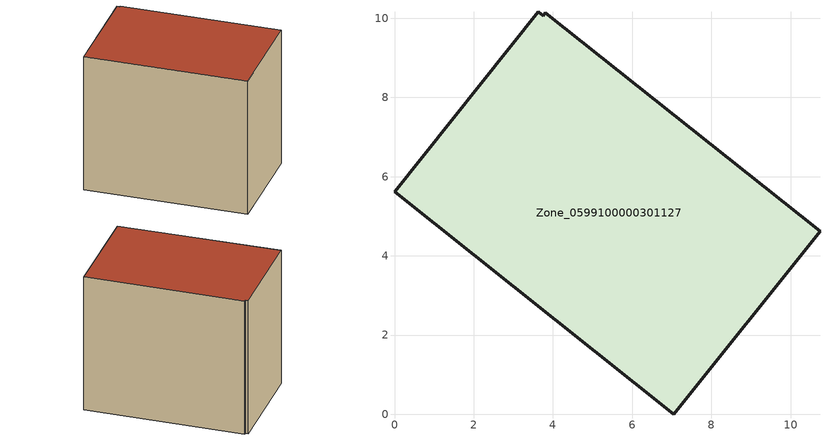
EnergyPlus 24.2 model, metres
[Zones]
Zone_0599100000301127
 floor ground (C_G): 3.81,10.14 10.74,4.62 7.05,0 0,5.62 3.62,10.16 3.75,10.06 z0.46
 wall outside (C_F): 7.05,0 10.74,4.62 3.81,10.14 3.75,10.06 3.62,10.16 0,5.62 7.05,0 z0.46:8.38
 roof outside (C_R): 10.74,4.62 3.81,10.14 3.75,10.06 3.62,10.16 0,5.62 7.05,0 z8.38
[BUILDING]
Pand.0599100000301127: North Axis=0; Terrain=City; Loads Convergence Tolerance Value=0.04; Temperature Convergence Tolerance Value=0.4; Solar Distribution=FullExterior; Maximum Number of Warmup Days=25; Minimum Number of Warmup Days=1
[Site:Location]
Rotterdam.The.Hague.AP_ZH_NLD Design_Conditions: Latitude=51.96; Longitude=4.45; Time Zone=1; Elevation=-4.5
[SITE:GROUNDTEMPERATURE:BUILDINGSURFACE]
18, 18, 18, 18, 18, 18, 18, 18, 18, 18, 18, 18
[MATERIAL] Thermal Absorptance=0.9; Solar Absorptance=0.7; Visible Absorptance=0.7
Name | Roughness | Thickness | Conductivity | Density | Specific Heat
G.TC.1975-1991 | MediumSmooth | 0.15 | 0.288461 | 540 | 1210
F.TC.1975-1991 | Rough | 0.3 | 0.230769 | 1920 | 840
R.TC.1975-1991 | MediumRough | 0.2 | 0.153846 | 1500 | 1000
[CONSTRUCTION]
C_G: G.TC.1975-1991
C_F: F.TC.1975-1991
C_R: R.TC.1975-1991
[ZONE]
Zone_0599100000301127: Type=1; Multiplier=1; Ceiling Height=Autocalculate; Volume=Autocalculate; Floor Area=autocalculate; Part of Total Floor Area=Yes
[ZONEINFILTRATION:DESIGNFLOWRATE]
Infil_Zone_0599100000301127: Zone or ZoneList or Space or SpaceList=Zone_0599100000301127; Schedule=AlwaysOn; Design Flow Rate Calculation Method=Flow/Area; Flow Rate per Floor Area=0.003; Constant Term Coefficient=1; Temperature Term Coefficient=0; Velocity Term Coefficient=0; Velocity Squared Term Coefficient=0
[HVACTEMPLATE:ZONE:IDEALLOADSAIRSYSTEM]
Zone_0599100000301127: Maximum Heating Supply Air Temperature=50; Minimum Cooling Supply Air Temperature=13; Maximum Heating Supply Air Humidity Ratio=0.0156; Minimum Cooling Supply Air Humidity Ratio=0.0077; Heating Limit=NoLimit; Cooling Limit=NoLimit; Dehumidification Control Type=ConstantSensibleHeatRatio; Cooling Sensible Heat Ratio=0.7; Dehumidification Setpoint=60; Humidification Control Type=None; Humidification Setpoint=30; Outdoor Air Method=None; Outdoor Air Flow Rate per Person=0.00944; Outdoor Air Flow Rate per Zone Floor Area=0; Outdoor Air Flow Rate per Zone=0; Demand Controlled Ventilation Type=None; Outdoor Air Economizer Type=NoEconomizer; Heat Recovery Type=None; Sensible Heat Recovery Effectiveness=0.7; Latent Heat Recovery Effectiveness=0.65
[ZONECONTROL:THERMOSTAT]
ThermostatControl_Zone_0599100000301127: Zone or ZoneList=Zone_0599100000301127; Control Type Schedule=DualSetpointControlType; Control 1=Thermostat_Zone_0599100000301127; Temperature Difference Between Cutout And Setpoint=0
[THERMOSTATSETPOINT:DUALSETPOINT]
Thermostat_Zone_0599100000301127: Heating Setpoint Temperature Schedule=HeatingSetpoint_Zone_0599100000301127; Cooling Setpoint Temperature Schedule=CoolingSetpoint_Zone_0599100000301127
[SCHEDULE:COMPACT]
HeatingSetpoint_Zone_0599100000301127: Through: 12/31, For: AllDays, Until: 24:00, 21
CoolingSetpoint_Zone_0599100000301127: Through: 12/31, For: AllDays, Until: 24:00, 24
DualSetpointControlType: Through: 12/31, For: AllDays, Until: 24:00, 4
AlwaysOn: Through: 12/31, For: AllDays, Until: 24:00, 1
